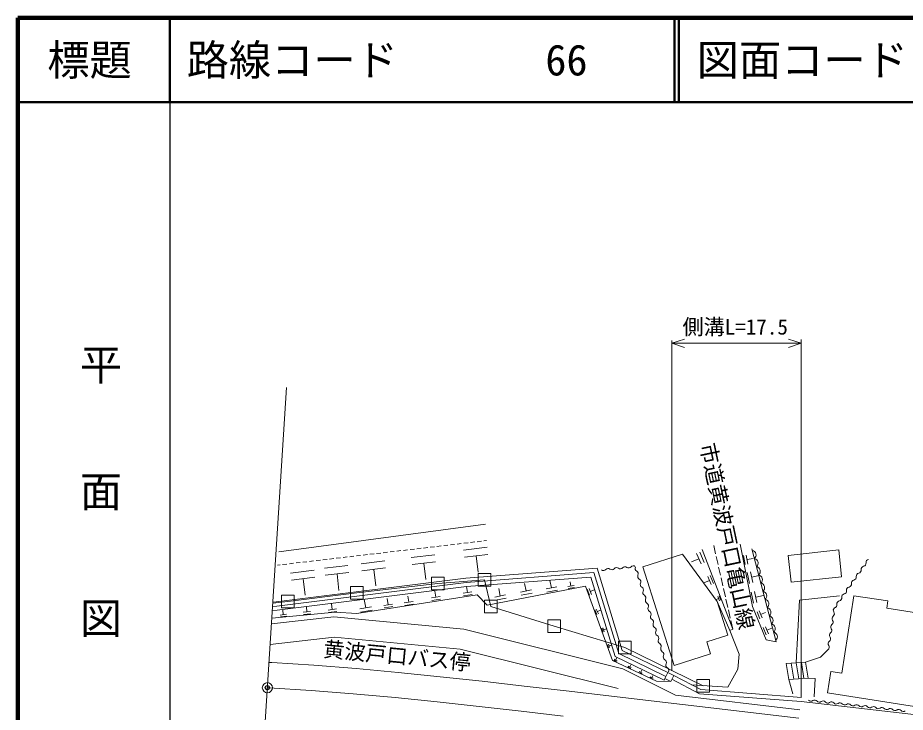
# Model space of a CAD drawing. Units: millimetres, scale not verified. Extents: x 40000 to 680000, y 20000 to 380000.
# Drawn here: x 40000 to 145064, y 297775 to 380000 of the extents above; entities that cross this region are included whole.
import ezdxf
from ezdxf.enums import TextEntityAlignment as Align

# ---------------------------------------------------------------- set-up
doc = ezdxf.new("R2010")
doc.units = ezdxf.units.MM
doc.header["$LTSCALE"] = 1000
doc.header["$PDMODE"] = 32
doc.header["$PDSIZE"] = 500
doc.linetypes.add('CHAIN', pattern=[18.5, 12, -1.5, 3.5, -1.5])
for name, color, linetype, lineweight in [('M-BGD', 7, 'Continuous', 13), ('M-BMK', 2, 'CHAIN', 13), ('M-BMK-ROW', 30, 'Continuous', 13), ('M-STR-HTXT', 7, 'Continuous', 13), ('M-STR-STRC', 7, 'Continuous', 13), ('M-TTL', 2, 'Continuous', 140), ('M-TTL-BAND', 7, 'Continuous', 25), ('M-TTL-LINE', 7, 'Continuous', 50), ('M-TTL-TXT', 7, 'Continuous', 13)]:
    doc.layers.add(name, color=color, linetype=linetype, lineweight=lineweight)
doc.layers.add('M-OTRS', color=6, linetype='Continuous')
doc.styles.add('@ＭＳ ゴシック', font='')
doc.styles.add('ＭＳ ゴシック', font='')
doc.styles.get('@ＭＳ ゴシック').set_extended_font_data('@MS Gothic')
doc.styles.get('ＭＳ ゴシック').set_extended_font_data('MS Gothic')

msp = doc.modelspace()

# ---------------------------------------------------------------- linework, layer by layer
at = {"layer": 'M-BGD'}
for p, q in [((66483, 252527), (71815, 336222)), ((95392, 320029), (70890, 316776)), ((88836, 317315), (89332, 317373)), ((89630, 317408), (90127, 317466)), ((90425, 317501), (90921, 317560)), ((91219, 317595), (91716, 317653)), ((92014, 317688), (92510, 317747)), ((92777, 316977), (95569, 317306)), ((92808, 317782), (93305, 317840)), ((93603, 317875), (94099, 317933)), ((94397, 317968), (94894, 318027)), ((95192, 318062), (95505, 318099)), ((122617, 316526), (122388, 317529)), ((79301, 316194), (79798, 316252)), ((80096, 316287), (80592, 316346)), ((80890, 316381), (81387, 316439)), ((81685, 316474), (82181, 316532)), ((82479, 316567), (82976, 316626)), ((83274, 316661), (83771, 316719)), ((84068, 316754), (84565, 316813)), ((84863, 316848), (85360, 316906)), ((85658, 316941), (86154, 316999)), ((86452, 317034), (86949, 317093)), ((86573, 316102), (89365, 316431)), ((87247, 317128), (87743, 317186)), ((88041, 317221), (88538, 317280)), ((92875, 316139), (95668, 316468)), ((94272, 316304), (94502, 314349)), ((120368, 316565), (120901, 315339)), ((120736, 316725), (121269, 315499)), ((126119, 315264), (125926, 316318)), ((126436, 315322), (126242, 316376)), ((129784, 306122), (126919, 317111)), ((70745, 315188), (71058, 315225)), ((71356, 315260), (71853, 315318)), ((72151, 315353), (72647, 315412)), ((72945, 315447), (73442, 315505)), ((73740, 315540), (74236, 315598)), ((74534, 315633), (75031, 315692)), ((75329, 315727), (75825, 315785)), ((76123, 315820), (76620, 315879)), ((76918, 315914), (77414, 315972)), ((77712, 316007), (78209, 316065)), ((78507, 316100), (79003, 316159)), ((80651, 315365), (83444, 315693)), ((86672, 315265), (89464, 315594)), ((88068, 315429), (88298, 313474)), ((120635, 315952), (119776, 315579)), ((122906, 315259), (122684, 316234)), ((126339, 315849), (127076, 315985)), ((72293, 314260), (75085, 314589)), ((76301, 314825), (79094, 315154)), ((76400, 313987), (79192, 314316)), ((77796, 314152), (78026, 312197)), ((80750, 314527), (83543, 314856)), ((82146, 314691), (82377, 312737)), ((93029, 313640), (108573, 314833)), ((93079, 313142), (108212, 314304)), ((108212, 314304), (111150, 304734)), ((108573, 314833), (111564, 305088)), ((123195, 313991), (122973, 314966)), ((126618, 313032), (126336, 314331)), ((127008, 313117), (126725, 314416)), ((70605, 310845), (93029, 313640)), ((70661, 310348), (93079, 313142)), ((72392, 313423), (75184, 313752)), ((73788, 313587), (74018, 311632)), ((103177, 312496), (103006, 313386)), ((105484, 312714), (105396, 313231)), ((121894, 313367), (121223, 313089)), ((121695, 313846), (122093, 312888)), ((121982, 313966), (122380, 313008)), ((123485, 312724), (123262, 313699)), ((126866, 313766), (127776, 313964)), ((89478, 311388), (89368, 312112)), ((93231, 311933), (93121, 312657)), ((97115, 311536), (96945, 312427)), ((100807, 312255), (99535, 312011)), ((100171, 312133), (100000, 313024)), ((103813, 312618), (102541, 312374)), ((103886, 312236), (102614, 311993)), ((105853, 312777), (105115, 312651)), ((105891, 312555), (105153, 312429)), ((107700, 311632), (107422, 312328)), ((107909, 311715), (107631, 312411)), ((107770, 312063), (108257, 312258)), ((123774, 311457), (123551, 312432)), ((127499, 310762), (127217, 312061)), ((81193, 310156), (81027, 311130)), ((83837, 310509), (83727, 311233)), ((86279, 310812), (86169, 311535)), ((89995, 311467), (88961, 311310)), ((90042, 311157), (89008, 311000)), ((93748, 312012), (92714, 311855)), ((93795, 311702), (92761, 311545)), ((97751, 311658), (96479, 311415)), ((97824, 311277), (96552, 311033)), ((100880, 311874), (99608, 311630)), ((122973, 311229), (122613, 311104)), ((122883, 311487), (123063, 310972)), ((123037, 311541), (123217, 311026)), ((124063, 310189), (123841, 311164)), ((127110, 310678), (126828, 311976)), ((127358, 311412), (128268, 311609)), ((70163, 310296), (70661, 310348)), ((70195, 310802), (70605, 310845)), ((74228, 309658), (74167, 310265)), ((77720, 310004), (76761, 309869)), ((77240, 309937), (77145, 310608)), ((81889, 310275), (80497, 310037)), ((84354, 310588), (83320, 310431)), ((84401, 310277), (83367, 310121)), ((86796, 310890), (85762, 310733)), ((86843, 310580), (85809, 310423)), ((108733, 309411), (108491, 309971)), ((71817, 309387), (71055, 309287)), ((71847, 309159), (71085, 309058)), ((71436, 309337), (71365, 309870)), ((74661, 309701), (73795, 309615)), ((74687, 309441), (73821, 309355)), ((77760, 309717), (76801, 309581)), ((81961, 309857), (80569, 309619)), ((108565, 309339), (108323, 309899)), ((108612, 309691), (109004, 309861)), ((124352, 308922), (124130, 309897)), ((127864, 308831), (127516, 309679)), ((128118, 308936), (127771, 309783)), ((127944, 309359), (128538, 309603)), ((124648, 307627), (124419, 308629)), ((128856, 307058), (128508, 307906)), ((109268, 307252), (109126, 307740)), ((109415, 307294), (109272, 307783)), ((109344, 307538), (109685, 307638)), ((128602, 306954), (128254, 307801)), ((128682, 307482), (129275, 307725)), ((109927, 305387), (109789, 305810)), ((110054, 305428), (109916, 305851)), ((109985, 305640), (110281, 305736)), ((111150, 304734), (116729, 302023)), ((111564, 305088), (116947, 302473)), ((110900, 303752), (110547, 303941)), ((110956, 303858), (110603, 304047)), ((110780, 303952), (110912, 304199)), ((130967, 303543), (133251, 303699)), ((132763, 303666), (133074, 301771)), ((133251, 303699), (133561, 301805)), ((111643, 302908), (117866, 299783)), ((112565, 302953), (112212, 303142)), ((112621, 303059), (112268, 303248)), ((112445, 303154), (112577, 303401)), ((113935, 302415), (113582, 302604)), ((113758, 302509), (113891, 302756)), ((130967, 303543), (131278, 301648)), ((131566, 303584), (131876, 301689)), ((132164, 303625), (132475, 301730)), ((113878, 302309), (113525, 302498)), ((115181, 301688), (114828, 301877)), ((115238, 301794), (114885, 301983)), ((115061, 301888), (115194, 302135)), ((116507, 301575), (116592, 301756)), ((117434, 301673), (120719, 299973)), ((117664, 302117), (120860, 300463)), ((131278, 301648), (133561, 301805)), ((131278, 301648), (131756, 299950)), ((132591, 298060), (117866, 299783)), ((120719, 299973), (132723, 299028)), ((120860, 300463), (132762, 299526))]:
    msp.add_line(p, q, dxfattribs=at)
for points in [[(125535, 317689), (126977, 310281), (128590, 306357), (129784, 306122)], [(124303, 307473), (124648, 307627), (121004, 317037)], [(70131, 309790), (70718, 309852), (93129, 312645), (107851, 313774), (110736, 304379), (116507, 301575)], [(117309, 301401), (115598, 301437), (110402, 303917), (107199, 312688), (95578, 310448), (94373, 311681), (80132, 309472), (77594, 309634), (70075, 308916)], [(132164, 303625), (132529, 311030), (137287, 311575)], [(119772, 301026), (124055, 300747), (125257, 302869), (125401, 304655), (124303, 307473), (122785, 310903)], [(111643, 302908), (92799, 307614), (77423, 309070), (70032, 308244)], [(111062, 300580), (92393, 305242), (77460, 306656), (69877, 305810)], [(133251, 303699), (135018, 304301), (135931, 305193)], [(133561, 301805), (134417, 301769), (134278, 299610)], [(203233, 293944), (198717, 293795), (189715, 293629), (175081, 294173), (132723, 299028)]]:
    msp.add_lwpolyline(points, dxfattribs=at)
for points in [[(114003, 315008), (117693, 303328), (122002, 304689), (121558, 306094), (124056, 306883), (122785, 310903), (118686, 316487)], [(137536, 313804), (131545, 313165), (131205, 316348), (137197, 316987)], [(149667, 297921), (135869, 300062), (136264, 302608), (137570, 302406), (138992, 311572), (142997, 310951), (142864, 310092), (151351, 308775)], [(117309, 301401), (116592, 301756), (116947, 302473), (117664, 302117)]]:
    msp.add_lwpolyline(points, close=True, dxfattribs=at)
msp.add_circle((69551, 300683), 600, dxfattribs=at)
for centre, radius, start, end in [((126832, 316387), 567, 312.68667, 76.54169), ((127084, 315420), 567, 312.68667, 76.54169), ((140062, 315414), 362, 281.36626, 8.57189), ((140779, 315522), 362, 101.36626, 188.57189), ((109337, 314905), 362, 232.32568, 319.53132), ((109888, 314435), 362, 52.32568, 139.53132), ((110332, 315009), 362, 232.32568, 319.53132), ((110884, 314538), 362, 52.32568, 139.53132), ((111328, 315112), 362, 232.32568, 319.53132), ((111880, 314642), 362, 52.32568, 139.53132), ((112324, 315215), 362, 232.32568, 319.53132), ((112875, 314745), 362, 52.32568, 139.53132), ((113445, 314804), 362, 154.0163, 241.22194), ((113096, 314169), 362, 334.0163, 61.22194), ((127337, 314452), 567, 312.68667, 76.54169), ((139630, 313883), 362, 101.36626, 188.57189), ((139487, 314594), 362, 281.36626, 8.57189), ((140204, 314702), 362, 101.36626, 188.57189), ((113748, 313850), 362, 154.0163, 241.22194), ((113399, 313215), 362, 334.0163, 61.22194), ((127589, 313485), 567, 312.68667, 76.54169), ((139055, 313063), 362, 101.36626, 188.57189), ((138913, 313775), 362, 281.36626, 8.57189), ((114051, 312896), 362, 154.0163, 241.22194), ((113702, 312261), 362, 334.0163, 61.22194), ((114354, 311942), 362, 154.0163, 241.22194), ((127841, 312517), 567, 312.68667, 76.54169), ((128094, 311549), 567, 312.68667, 76.54169), ((137763, 312135), 362, 281.36626, 8.57189), ((138480, 312243), 362, 101.36626, 188.57189), ((138338, 312955), 362, 281.36626, 8.57189), ((114005, 311307), 362, 334.0163, 61.22194), ((114657, 310988), 362, 154.0163, 241.22194), ((128346, 310582), 567, 312.68667, 76.54169), ((137189, 311316), 362, 281.36626, 8.57189), ((137906, 311424), 362, 101.36626, 188.57189), ((114307, 310353), 362, 334.0163, 61.22194), ((114960, 310034), 362, 154.0163, 241.22194), ((128598, 309614), 567, 312.68667, 76.54169), ((136907, 309853), 362, 127.72116, 214.92679), ((136614, 310496), 362, 281.36626, 8.57189), ((137331, 310604), 362, 101.36626, 188.57189), ((114610, 309399), 362, 334.0163, 61.22194), ((115263, 309080), 362, 154.0163, 241.22194), ((128851, 308646), 567, 312.68667, 76.54169), ((136756, 308863), 362, 127.72116, 214.92679), ((136313, 309438), 362, 307.72116, 34.92679), ((114913, 308445), 362, 334.0163, 61.22194), ((115565, 308126), 362, 154.0163, 241.22194), ((129103, 307679), 567, 312.68667, 76.54169), ((136605, 307874), 362, 127.72116, 214.92679), ((136162, 308448), 362, 307.72116, 34.92679), ((115216, 307490), 362, 334.0163, 61.22194), ((115868, 307172), 362, 154.0163, 241.22194), ((115519, 306536), 362, 334.0163, 61.22194), ((129355, 306711), 567, 312.68667, 76.54169), ((136454, 306884), 362, 127.72116, 214.92679), ((136011, 307459), 362, 307.72116, 34.92679), ((116171, 306218), 362, 154.0163, 241.22194), ((115822, 305582), 362, 334.0163, 61.22194), ((136303, 305895), 362, 127.72116, 214.92679), ((135860, 306469), 362, 307.72116, 34.92679), ((116474, 305264), 362, 154.0163, 241.22194), ((116125, 304628), 362, 334.0163, 61.22194), ((135709, 305480), 362, 307.72116, 34.92679), ((116777, 304310), 362, 154.0163, 241.22194), ((116428, 303674), 362, 334.0163, 61.22194), ((117080, 303356), 362, 154.0163, 241.22194), ((116731, 302720), 362, 334.0163, 61.22194), ((133901, 299441), 362, 220.02403, 307.22966), ((134340, 298864), 362, 40.02403, 127.22966), ((134896, 299330), 362, 220.02403, 307.22966), ((135335, 298753), 362, 40.02403, 127.22966), ((135891, 299219), 362, 220.02403, 307.22966), ((136329, 298642), 362, 40.02403, 127.22966), ((136886, 299108), 362, 220.02403, 307.22966), ((137324, 298531), 362, 40.02403, 127.22966), ((137880, 298997), 362, 220.02403, 307.22966), ((138319, 298420), 362, 40.02403, 127.22966), ((138875, 298886), 362, 220.02403, 307.22966), ((139314, 298309), 362, 40.02403, 127.22966), ((139870, 298775), 362, 220.02403, 307.22966), ((140309, 298197), 362, 40.02403, 127.22966), ((140865, 298664), 362, 220.02403, 307.22966), ((141303, 298086), 362, 40.02403, 127.22966), ((141860, 298553), 362, 220.02403, 307.22966), ((142298, 297975), 362, 40.02403, 127.22966), ((142854, 298441), 362, 220.02403, 307.22966), ((143293, 297864), 362, 40.02403, 127.22966), ((143849, 298330), 362, 220.02403, 307.22966), ((144288, 297753), 362, 40.02403, 127.22966), ((144844, 298219), 362, 220.02403, 307.22966)]:
    msp.add_arc(centre, radius, start, end, dxfattribs=at)
at = {"layer": 'M-BMK'}
msp.add_lwpolyline([(104560, 297313), (99593, 297893), (94625, 298460), (89655, 299002), (84680, 299506), (79701, 299961), (74717, 300354), (69727, 300672), (69551, 300680)], dxfattribs=at)
at = {"layer": 'M-BMK-ROW'}
for p, q in [((95987, 314199), (94487, 314199)), ((94487, 314199), (94487, 312699)), ((95987, 312699), (95987, 314199)), ((90484, 313784), (88984, 313784)), ((88984, 313784), (88984, 312284)), ((90484, 312284), (90484, 313784)), ((80910, 312650), (79410, 312650)), ((79410, 312650), (79410, 311150)), ((80910, 311150), (80910, 312650)), ((88984, 312284), (90484, 312284)), ((94487, 312699), (95987, 312699)), ((72741, 311648), (71241, 311648)), ((71241, 311648), (71241, 310148)), ((72741, 310148), (72741, 311648)), ((79410, 311150), (80910, 311150)), ((96753, 311029), (95253, 311029)), ((95253, 311029), (95253, 309529)), ((96753, 309529), (96753, 311029)), ((71241, 310148), (72741, 310148)), ((95253, 309529), (96753, 309529)), ((104256, 308704), (102756, 308704)), ((102756, 308704), (102756, 307204)), ((104256, 307204), (104256, 308704)), ((102756, 307204), (104256, 307204)), ((112602, 306181), (111102, 306181)), ((111102, 306181), (111102, 304681)), ((112602, 304681), (112602, 306181)), ((111102, 304681), (112602, 304681)), ((121895, 301653), (120395, 301653)), ((120395, 301653), (120395, 300153)), ((121895, 300153), (121895, 301653)), ((120395, 300153), (121895, 300153))]:
    msp.add_line(p, q, dxfattribs=at)
msp.add_lwpolyline([(70187, 310676), (71991, 310898), (80160, 311900), (89734, 313034), (95237, 313449), (96003, 310279), (103506, 307954), (111852, 305431), (121145, 300903)], dxfattribs=at)
at = {"layer": 'M-OTRS'}
msp.add_point((69551, 300683), dxfattribs=at)
at = {"layer": 'M-STR-HTXT'}
for p, q in [((117434, 341459), (118934, 341959)), ((117434, 341807), (117434, 302681)), ((117434, 341459), (132723, 341459)), ((117434, 341459), (118934, 340959)), ((132723, 341459), (131223, 341959)), ((132723, 341459), (131223, 340959)), ((132723, 341889), (132723, 299615))]:
    msp.add_line(p, q, dxfattribs=at)
at = {"layer": 'M-STR-STRC'}
msp.add_line((104908, 300293), (132474, 297066), dxfattribs=at)
msp.add_lwpolyline([(104908, 300293), (99942, 300872), (94974, 301439), (90004, 301981), (85029, 302486), (80050, 302942), (75066, 303337), (70076, 303657), (69741, 303674)], dxfattribs=at)
at = {"layer": 'M-TTL'}
for p, q in [((40000, 380000), (40000, 20000)), ((680000, 380000), (40000, 380000))]:
    msp.add_line(p, q, dxfattribs=at)
at = {"layer": 'M-TTL-BAND'}
msp.add_line((58000, 370000), (58000, 20000), dxfattribs=at)
at = {"layer": 'M-TTL-LINE'}
for p, q in [((58000, 380000), (58000, 370000)), ((117750, 380000), (117750, 370000)), ((118250, 380000), (118250, 370000)), ((40000, 370000), (680000, 370000))]:
    msp.add_line(p, q, dxfattribs=at)

# ---------------------------------------------------------------- texts
at = {"layer": 'M-BGD', "style": 'ＭＳ ゴシック'}
msp.add_text('市道黄波戸口亀山線', height=1833, rotation=281.975, dxfattribs=at).set_placement((122562, 318323), align=Align.BOTTOM_CENTER)
msp.add_text('黄波戸口バス停', height=1833, rotation=354.554, dxfattribs=at).set_placement((76061, 303835), align=Align.BOTTOM_LEFT)
at = {"layer": 'M-STR-HTXT', "style": 'ＭＳ ゴシック'}
msp.add_text('側溝L=17.5', height=1833, dxfattribs=at).set_placement((124934, 341938), align=Align.BOTTOM_CENTER)
at = {"layer": 'M-TTL-BAND', "style": '@ＭＳ ゴシック'}
msp.add_text('平\u3000\u3000面\u3000\u3000図', height=3666, rotation=270, dxfattribs=at).set_placement((49777, 306475), align=Align.MIDDLE_RIGHT)
at = {"layer": 'M-TTL-TXT', "style": 'ＭＳ ゴシック'}
msp.add_text('標題', height=3666, dxfattribs=at).set_placement((48500, 375000), align=Align.MIDDLE_CENTER)
for s, p in [('路線コード       66', (60000, 375000)), ('図面コード      12-0', (120380, 375000))]:
    msp.add_text(s, height=3666, dxfattribs=at).set_placement(p, align=Align.MIDDLE_LEFT)

doc.saveas('drawing.dxf')
